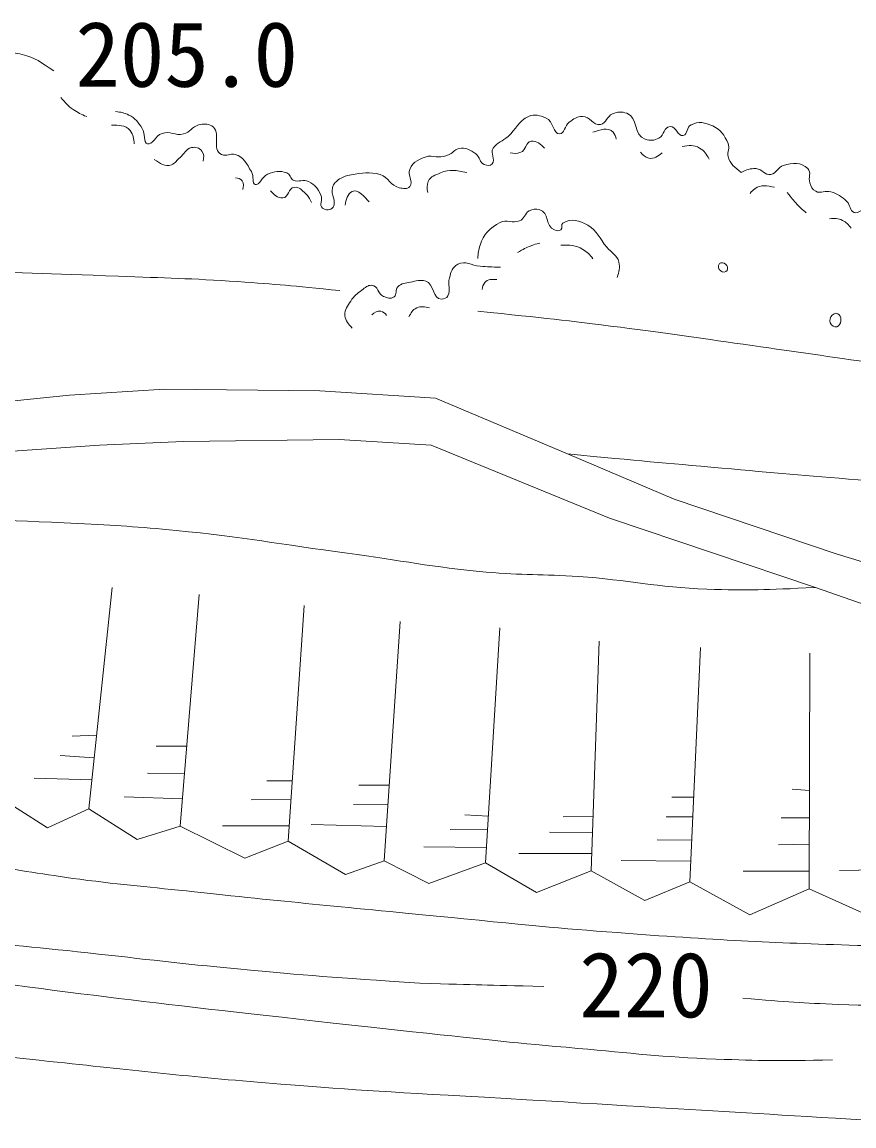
# Model space of a CAD drawing. Units: millimetres, scale not verified. Extents: x 40000 to 680000, y 20000 to 380000.
# Drawn here: x 383632 to 406924, y 248648 to 279564 of the extents above; entities that cross this region are included whole.
import ezdxf
from ezdxf.enums import TextEntityAlignment as Align

# ---------------------------------------------------------------- set-up
doc = ezdxf.new("R2010")
doc.units = ezdxf.units.MM
doc.header["$LTSCALE"] = 1000
doc.layers.add('M-BGD', color=7, linetype='Continuous', lineweight=13)
doc.styles.add('ＭＳ ゴシック', font='')
doc.styles.get('ＭＳ ゴシック').set_extended_font_data('MS Gothic')

msp = doc.modelspace()

# ---------------------------------------------------------------- linework, layer by layer
at = {"layer": 'M-BGD'}
for p, q in [((385501, 257525), (386154, 263730)), ((388063, 257048), (388591, 263529)), ((391078, 256621), (391530, 263227)), ((393766, 256068), (394218, 262775)), ((396604, 256018), (397006, 262599)), ((402327, 255487), (402628, 262044)), ((405668, 255286), (405693, 261893)), ((385718, 259590), (385037, 259566)), ((387390, 259286), (388245, 259284)), ((385652, 258957), (384698, 259020)), ((387147, 258530), (388182, 258507)), ((385587, 258340), (383974, 258384)), ((390487, 258313), (391194, 258312)), ((393058, 258195), (393909, 258193)), ((386486, 257861), (388125, 257805)), ((401828, 257855), (402435, 257851)), ((405197, 258076), (405678, 258047)), ((390044, 257781), (391158, 257789)), ((392911, 257648), (393872, 257644)), ((396031, 257361), (396684, 257328)), ((398780, 257302), (399622, 257315)), ((401666, 257308), (402410, 257304)), ((404887, 257278), (405675, 257278)), ((389246, 257057), (391108, 257057)), ((391728, 257086), (393831, 257037)), ((395618, 256947), (396661, 256940)), ((398396, 256874), (399606, 256856)), ((401415, 256658), (402380, 256653)), ((394879, 256460), (396630, 256444)), ((404813, 256525), (405672, 256540)), ((397539, 256282), (399586, 256282)), ((400410, 256081), (402353, 256065)), ((403823, 255786), (405670, 255786)), ((406524, 255804), (408705, 255834))]:
    msp.add_line(p, q, dxfattribs=at)
for points in [[(373769, 267885), (380764, 268683), (384959, 269110), (387621, 269286), (391967, 269235), (395208, 269034), (398900, 267468)], [(373838, 266558), (380795, 267372), (385804, 267712), (388155, 267819), (392510, 267871), (395091, 267716)], [(395091, 267716), (400083, 265666), (405846, 263730), (410205, 262208), (411491, 261957)], [(398900, 267468), (401886, 266198), (406452, 264661), (407782, 264262), (409821, 263553), (412215, 263065)], [(371483, 260287), (372489, 259359), (374096, 259911), (375403, 258781), (376784, 259309), (377990, 258103), (379397, 258379), (380452, 257600), (382637, 258078), (384346, 256998), (385501, 257525), (386858, 256671), (388063, 257048), (389872, 256143), (391078, 256621), (392685, 255691), (393766, 256068), (395022, 255440), (396604, 256018), (398036, 255189), (399568, 255792), (399795, 262223)], [(399568, 255792), (401071, 254960), (402327, 255487), (404010, 254558), (405668, 255286), (407351, 254533)]]:
    msp.add_lwpolyline(points, dxfattribs=at)
for points, knots in [([(375864, 276077), (375880, 276317), (375884, 276594), (376124, 276714), (376320, 276812), (376466, 276684), (376685, 276684), (376916, 276684), (377069, 276612), (377276, 276714), (377526, 276836), (377509, 277122), (377764, 277231), (377961, 277315), (378097, 277276), (378311, 277260), (378441, 277251), (378521, 277248), (378636, 277187), (378850, 277073), (378934, 276665), (379020, 276699), (379086, 276725), (379033, 276988), (379020, 277172), (379011, 277288), (378954, 277353), (378976, 277467), (379002, 277610), (379041, 277700), (379153, 277792), (379348, 277953), (379496, 278007), (379744, 278058), (380106, 278134), (380329, 278122), (380690, 278044), (380889, 278000), (380977, 277720), (381148, 277792), (381363, 277884), (381253, 278232), (381473, 278368), (381691, 278502), (381883, 278310), (382127, 278387), (382332, 278452), (382385, 278617), (382587, 278691), (382795, 278767), (382931, 278731), (383152, 278726), (383341, 278722), (383447, 278700), (383630, 278657), (384010, 278566), (384149, 278440), (384517, 278196)], [0, 0, 0, 0, 1, 1, 1, 2, 2, 2, 3, 3, 3, 4, 4, 4, 5, 5, 5, 6, 6, 6, 7, 7, 7, 8, 8, 8, 9, 9, 9, 10, 10, 10, 11, 11, 11, 12, 12, 12, 13, 13, 13, 14, 14, 14, 15, 15, 15, 16, 16, 16, 17, 17, 17, 18, 18, 18, 19, 19, 19, 19]), ([(384716, 277456), (384857, 277290), (384909, 277226), (385064, 277117), (385202, 277020), (385268, 276990), (385446, 276917)], [0, 0, 0, 0, 1, 1, 1, 2, 2, 2, 2]), ([(386246, 277056), (386407, 277042), (386484, 277026), (386620, 276960), (386806, 276870), (386880, 276759), (386994, 276587), (387093, 276437), (387017, 276193), (387141, 276152), (387278, 276107), (387362, 276388), (387550, 276447), (387773, 276519), (387922, 276374), (388150, 276430), (388337, 276477), (388389, 276630), (388576, 276682), (388713, 276721), (388814, 276723), (388941, 276656), (389233, 276501), (388915, 275987), (389219, 275856), (389356, 275798), (389457, 275896), (389601, 275856), (389849, 275788), (389915, 275595), (390053, 275378), (390133, 275253), (390061, 275034), (390158, 275013), (390272, 274989), (390345, 275228), (390505, 275300), (390698, 275386), (390843, 275406), (391044, 275344), (391148, 275311), (391128, 275180), (391227, 275135), (391379, 275066), (391503, 275175), (391653, 275100), (391833, 275010), (391917, 274902), (392000, 274718), (392060, 274587), (391938, 274431), (392044, 274353), (392129, 274289), (392282, 274287), (392339, 274379), (392446, 274548), (392267, 274720), (392322, 274926), (392354, 275045), (392420, 275101), (392522, 275170), (392632, 275244), (392713, 275259), (392843, 275283), (393157, 275340), (393355, 275383), (393661, 275291), (393901, 275219), (393945, 274982), (394191, 274926), (394304, 274901), (394418, 274872), (394486, 274961), (394596, 275105), (394419, 275265), (394486, 275439), (394575, 275671), (394775, 275727), (394999, 275813)], [0, 0, 0, 0, 1, 1, 1, 2, 2, 2, 3, 3, 3, 4, 4, 4, 5, 5, 5, 6, 6, 6, 7, 7, 7, 8, 8, 8, 9, 9, 9, 10, 10, 10, 11, 11, 11, 12, 12, 12, 13, 13, 13, 14, 14, 14, 15, 15, 15, 16, 16, 16, 17, 17, 17, 18, 18, 18, 19, 19, 19, 20, 20, 20, 21, 21, 21, 22, 22, 22, 23, 23, 23, 24, 24, 24, 25, 25, 25, 26, 26, 26, 26]), ([(394999, 275813), (395240, 275789), (395362, 275759), (395568, 275842), (395693, 275892), (395732, 275991), (395864, 276019), (396053, 276060), (396178, 275983), (396337, 275872), (396458, 275787), (396435, 275630), (396573, 275576), (396654, 275545), (396739, 275527), (396795, 275591), (396906, 275718), (396725, 275892), (396824, 276034), (396942, 276203), (397084, 276223), (397238, 276359), (397473, 276567), (397527, 276793), (397814, 276921), (397989, 276998), (398124, 276948), (398302, 276876), (398514, 276791), (398503, 276423), (398686, 276433), (398817, 276440), (398821, 276659), (398952, 276758), (399078, 276853), (399164, 276916), (399321, 276921), (399536, 276927), (399613, 276661), (399824, 276699), (399997, 276731), (400003, 276923), (400164, 276995), (400306, 277058), (400416, 277061), (400563, 277009), (400890, 276894), (400749, 276392), (401080, 276285), (401223, 276239), (401333, 276241), (401464, 276315), (401617, 276402), (401601, 276623), (401774, 276640), (401947, 276657), (401988, 276346), (402144, 276389), (402273, 276424), (402236, 276621), (402365, 276684), (402578, 276789), (402757, 276756), (402971, 276655), (403200, 276546), (403298, 276399), (403400, 276167), (403458, 276035), (403366, 275938), (403400, 275798), (403452, 275578), (403587, 275499), (403769, 275354)], [0, 0, 0, 0, 1, 1, 1, 2, 2, 2, 3, 3, 3, 4, 4, 4, 5, 5, 5, 6, 6, 6, 7, 7, 7, 8, 8, 8, 9, 9, 9, 10, 10, 10, 11, 11, 11, 12, 12, 12, 13, 13, 13, 14, 14, 14, 15, 15, 15, 16, 16, 16, 17, 17, 17, 18, 18, 18, 19, 19, 19, 20, 20, 20, 21, 21, 21, 22, 22, 22, 23, 23, 23, 24, 24, 24, 24]), ([(403769, 275354), (403928, 275428), (404016, 275468), (404183, 275459), (404356, 275450), (404426, 275264), (404597, 275297), (404763, 275329), (404789, 275498), (404951, 275548), (405207, 275627), (405437, 275644), (405631, 275459), (405745, 275351), (405633, 275207), (405690, 275060), (405731, 274956), (405753, 274876), (405853, 274824), (406001, 274746), (406121, 274857), (406281, 274809), (406475, 274751), (406577, 274681), (406725, 274543), (406831, 274444), (406792, 274274), (406931, 274233), (407066, 274193), (407134, 274323), (407271, 274351), (407515, 274400), (407831, 274177), (407907, 274351), (407945, 274439), (407845, 274537), (407833, 274661), (407813, 274864), (407793, 275009), (407907, 275179), (407989, 275302), (408168, 275165), (408276, 275267), (408438, 275419), (408375, 275623), (408542, 275770), (408647, 275862), (408790, 275724), (408897, 275814), (409066, 275957), (409000, 276153), (409133, 276331), (409264, 276507), (409382, 276591), (409591, 276656), (409845, 276735), (410014, 276723), (410271, 276656), (410547, 276584), (410607, 276263), (410892, 276272), (411065, 276278), (411093, 276457), (411246, 276538), (411380, 276609), (411466, 276632), (411616, 276656), (411929, 276706), (412130, 276735), (412428, 276627), (412656, 276544), (412790, 276450), (412916, 276242), (412980, 276137), (412878, 276008), (412975, 275932), (413103, 275833), (413244, 275830), (413389, 275903), (413572, 275995), (413413, 276273), (413581, 276390), (413790, 276536), (413976, 276448), (414231, 276449), (414480, 276451), (414633, 276478), (414866, 276390), (415108, 276299), (415115, 276007), (415369, 275962), (415535, 275932), (415638, 275950), (415797, 276006)], [0, 0, 0, 0, 1, 1, 1, 2, 2, 2, 3, 3, 3, 4, 4, 4, 5, 5, 5, 6, 6, 6, 7, 7, 7, 8, 8, 8, 9, 9, 9, 10, 10, 10, 11, 11, 11, 12, 12, 12, 13, 13, 13, 14, 14, 14, 15, 15, 15, 16, 16, 16, 17, 17, 17, 18, 18, 18, 19, 19, 19, 20, 20, 20, 21, 21, 21, 22, 22, 22, 23, 23, 23, 24, 24, 24, 25, 25, 25, 26, 26, 26, 27, 27, 27, 28, 28, 28, 29, 29, 29, 30, 30, 30, 31, 31, 31, 31]), ([(386133, 276673), (386335, 276674), (386523, 276692), (386655, 276526), (386749, 276406), (386765, 276297), (386768, 276152)], [0, 0, 0, 0, 1, 1, 1, 2, 2, 2, 2]), ([(399617, 276477), (399809, 276538), (400040, 276648), (400178, 276477), (400231, 276413), (400257, 276361), (400267, 276285)], [0, 0, 0, 0, 1, 1, 1, 2, 2, 2, 2]), ([(397297, 275901), (397413, 275881), (397483, 275879), (397593, 275916), (397751, 275969), (397723, 276201), (397888, 276226), (398049, 276250), (398159, 276137), (398258, 276034)], [0, 0, 0, 0, 1, 1, 1, 2, 2, 2, 3, 3, 3, 3]), ([(402114, 276080), (402306, 276106), (402437, 276133), (402602, 276036), (402739, 275954), (402793, 275868), (402868, 275725)], [0, 0, 0, 0, 1, 1, 1, 2, 2, 2, 2]), ([(387333, 275717), (387492, 275615), (387635, 275495), (387819, 275570), (387931, 275615), (387963, 275691), (388054, 275769), (388180, 275878), (388214, 276008), (388376, 276048), (388490, 276075), (388588, 276044), (388663, 275952), (388734, 275864), (388721, 275769), (388706, 275665)], [0, 0, 0, 0, 1, 1, 1, 2, 2, 2, 3, 3, 3, 4, 4, 4, 5, 5, 5, 5]), ([(400947, 275917), (401016, 275835), (401074, 275781), (401183, 275755), (401334, 275719), (401435, 275812), (401553, 275903)], [0, 0, 0, 0, 1, 1, 1, 2, 2, 2, 2]), ([(389610, 275204), (389683, 275193), (389743, 275179), (389793, 275118), (389852, 275043), (389829, 274962), (389810, 274874)], [0, 0, 0, 0, 1, 1, 1, 2, 2, 2, 2]), ([(394992, 274793), (394967, 274909), (394959, 274992), (395007, 275103), (395070, 275252), (395200, 275272), (395347, 275340), (395609, 275460), (395783, 275403), (396085, 275354)], [0, 0, 0, 0, 1, 1, 1, 2, 2, 2, 3, 3, 3, 3]), ([(390592, 274839), (390681, 274737), (390778, 274632), (390931, 274639), (391102, 274648), (391083, 274917), (391253, 274935), (391392, 274950), (391465, 274858), (391566, 274761), (391652, 274678), (391681, 274626), (391740, 274509)], [0, 0, 0, 0, 1, 1, 1, 2, 2, 2, 3, 3, 3, 4, 4, 4, 4]), ([(392678, 274440), (392699, 274569), (392742, 274760), (392870, 274822), (393037, 274904), (393235, 274657), (393348, 274526)], [0, 0, 0, 0, 1, 1, 1, 2, 2, 2, 2]), ([(404020, 274765), (404062, 274828), (404095, 274854), (404153, 274898), (404325, 275026), (404482, 274970), (404700, 274942)], [0, 0, 0, 0, 1, 1, 1, 2, 2, 2, 2]), ([(405055, 274794), (405180, 274630), (405216, 274579), (405336, 274455), (405429, 274357), (405465, 274324), (405587, 274218)], [0, 0, 0, 0, 1, 1, 1, 2, 2, 2, 2]), ([(396396, 272946), (396394, 273101), (396412, 273176), (396455, 273315), (396552, 273632), (396726, 273792), (397016, 273951), (397204, 274053), (397363, 273917), (397563, 273995), (397704, 274050), (397696, 274204), (397829, 274276), (397931, 274330), (398012, 274333), (398125, 274305), (398389, 274240), (398283, 273838), (398538, 273744), (398603, 273720), (398660, 273702), (398716, 273744), (398778, 273791), (398707, 273896), (398775, 273936), (399010, 274074), (399233, 274013), (399469, 273877), (399746, 273717), (399796, 273501), (400001, 273256), (400136, 273096), (400295, 273046), (400341, 272842), (400378, 272678), (400352, 272574), (400297, 272414)], [0, 0, 0, 0, 1, 1, 1, 2, 2, 2, 3, 3, 3, 4, 4, 4, 5, 5, 5, 6, 6, 6, 7, 7, 7, 8, 8, 8, 9, 9, 9, 10, 10, 10, 11, 11, 11, 12, 12, 12, 12]), ([(406237, 274056), (406389, 274066), (406477, 274077), (406606, 274011), (406719, 273954), (406765, 273897), (406843, 273790)], [0, 0, 0, 0, 1, 1, 1, 2, 2, 2, 2]), ([(397504, 273108), (397677, 273207), (397731, 273243), (397888, 273300), (397979, 273334), (398013, 273346), (398125, 273374)], [0, 0, 0, 0, 1, 1, 1, 2, 2, 2, 2]), ([(398716, 273315), (398978, 273311), (399129, 273331), (399336, 273197), (399463, 273115), (399521, 273060), (399617, 272931)], [0, 0, 0, 0, 1, 1, 1, 2, 2, 2, 2]), ([(392879, 270995), (392768, 271106), (392686, 271190), (392672, 271350), (392657, 271518), (392744, 271607), (392834, 271749), (392927, 271893), (393007, 271958), (393145, 272059), (393243, 272131), (393304, 272195), (393426, 272192), (393601, 272188), (393587, 271945), (393751, 271882), (393859, 271841), (393952, 271801), (394046, 271867), (394142, 271934), (394066, 272067), (394150, 272148), (394256, 272251), (394359, 272254), (394504, 272281), (394669, 272312), (394772, 272359), (394933, 272310), (395183, 272234), (395114, 271800), (395376, 271808), (395453, 271810), (395519, 271827), (395553, 271897), (395640, 272074), (395549, 272208), (395598, 272399), (395641, 272570), (395679, 272699), (395834, 272783), (396048, 272899), (396212, 272742), (396455, 272724), (396680, 272708), (396754, 272705), (397031, 272695)], [0, 0, 0, 0, 1, 1, 1, 2, 2, 2, 3, 3, 3, 4, 4, 4, 5, 5, 5, 6, 6, 6, 7, 7, 7, 8, 8, 8, 9, 9, 9, 10, 10, 10, 11, 11, 11, 12, 12, 12, 13, 13, 13, 14, 14, 14, 15, 15, 15, 15]), ([(403370, 272607), (403330, 272551), (403247, 272549), (403193, 272593), (403129, 272644), (403107, 272740), (403163, 272800), (403207, 272846), (403278, 272826), (403326, 272785), (403380, 272738), (403412, 272665), (403370, 272607)], [0, 0, 0, 0, 1, 1, 1, 2, 2, 2, 3, 3, 3, 4, 4, 4, 4]), ([(381139, 272612), (383659, 272542), (384302, 272528), (386328, 272446), (387634, 272393), (388366, 272385), (389669, 272295), (390790, 272218), (391157, 272184), (392533, 272044)], [0, 0, 0, 0, 1, 1, 1, 2, 2, 2, 3, 3, 3, 3]), ([(396514, 272074), (396522, 272151), (396538, 272203), (396588, 272266), (396672, 272374), (396795, 272356), (396928, 272355)], [0, 0, 0, 0, 1, 1, 1, 2, 2, 2, 2]), ([(393839, 271350), (393794, 271409), (393753, 271450), (393677, 271468), (393574, 271493), (393504, 271427), (393426, 271365)], [0, 0, 0, 0, 1, 1, 1, 2, 2, 2, 2]), ([(394460, 271306), (394520, 271421), (394563, 271500), (394682, 271557), (394807, 271616), (394903, 271590), (395036, 271557)], [0, 0, 0, 0, 1, 1, 1, 2, 2, 2, 2]), ([(396391, 271468), (398325, 271265), (398828, 271215), (400386, 271016), (401732, 270844), (402483, 270728), (403827, 270539), (405191, 270346), (405955, 270234), (407319, 270036), (408398, 269880), (409003, 269796), (410082, 269634), (410975, 269501), (411470, 269380), (412368, 269283), (413257, 269186), (413760, 269181), (414654, 269132), (415831, 269068), (416490, 269003), (417668, 269006), (419004, 269010), (419751, 269102), (421085, 269182), (422253, 269253), (422624, 269279), (424074, 269383)], [0, 0, 0, 0, 1, 1, 1, 2, 2, 2, 3, 3, 3, 4, 4, 4, 5, 5, 5, 6, 6, 6, 7, 7, 7, 8, 8, 8, 9, 9, 9, 9]), ([(406488, 271056), (406432, 271005), (406347, 271029), (406296, 271085), (406237, 271149), (406237, 271232), (406281, 271307), (406323, 271378), (406403, 271439), (406473, 271396), (406587, 271327), (406587, 271145), (406488, 271056)], [0, 0, 0, 0, 1, 1, 1, 2, 2, 2, 3, 3, 3, 4, 4, 4, 4]), ([(398900, 267468), (401004, 267271), (401535, 267221), (403224, 267072), (404715, 266941), (405549, 266854), (407042, 266746), (408748, 266622), (409704, 266535), (411413, 266494), (413885, 266436), (415273, 266414), (417744, 266520), (419238, 266583), (420074, 266662), (421562, 266821), (422732, 266946), (423118, 266995), (424551, 267198)], [0, 0, 0, 0, 1, 1, 1, 2, 2, 2, 3, 3, 3, 4, 4, 4, 5, 5, 5, 6, 6, 6, 6]), ([(374025, 266580), (375448, 266264), (375857, 266169), (377047, 266002), (378160, 265845), (378789, 265795), (379911, 265726), (381969, 265599), (383127, 265628), (385186, 265525), (386267, 265471), (386872, 265427), (387949, 265324), (389826, 265144), (390866, 264939), (392735, 264688), (394256, 264484), (395100, 264299), (396628, 264161), (397636, 264070), (398206, 264105), (399216, 264035), (400622, 263938), (401399, 263730), (402808, 263683), (403994, 263644), (404417, 263656), (405846, 263730)], [0, 0, 0, 0, 1, 1, 1, 2, 2, 2, 3, 3, 3, 4, 4, 4, 5, 5, 5, 6, 6, 6, 7, 7, 7, 8, 8, 8, 9, 9, 9, 9]), ([(369232, 258597), (371148, 258096), (371664, 257955), (373239, 257616), (374607, 257321), (375384, 257210), (376756, 256938), (377915, 256708), (378556, 256533), (379720, 256335), (380823, 256147), (381452, 256114), (382559, 255958), (383610, 255810), (384195, 255696), (385247, 255556), (386499, 255389), (387206, 255339), (388462, 255204), (391404, 254889), (392334, 254806), (395998, 254451)], [0, 0, 0, 0, 1, 1, 1, 2, 2, 2, 3, 3, 3, 4, 4, 4, 5, 5, 5, 6, 6, 6, 7, 7, 7, 7]), ([(367624, 256613), (371695, 255873), (372736, 255691), (376003, 255053), (378114, 254641), (379280, 254320), (381404, 253973), (382983, 253716), (383883, 253675), (385473, 253496), (387111, 253312), (388028, 253201), (389668, 253044), (391657, 252854), (392302, 252813), (394768, 252642)], [0, 0, 0, 0, 1, 1, 1, 2, 2, 2, 3, 3, 3, 4, 4, 4, 5, 5, 5, 5]), ([(359046, 256536), (361395, 256040), (362010, 255904), (363920, 255556), (365418, 255283), (366259, 255142), (367763, 254903), (372986, 254071), (375911, 253600), (381152, 252893), (386382, 252188), (388081, 252000), (394567, 251285)], [0, 0, 0, 0, 1, 1, 1, 2, 2, 2, 3, 3, 3, 4, 4, 4, 4]), ([(395998, 254451), (398392, 254209), (399030, 254153), (400976, 254011), (403612, 253819), (405092, 253760), (407734, 253685), (410156, 253616), (411515, 253614), (413938, 253660), (415009, 253680), (415609, 253703), (416676, 253785), (417604, 253857), (418121, 253932), (419038, 254087), (419850, 254224), (420294, 254357), (421098, 254539), (421766, 254691), (422151, 254739), (422806, 254941), (423434, 255134), (423654, 255227), (424379, 255536)], [0, 0, 0, 0, 1, 1, 1, 2, 2, 2, 3, 3, 3, 4, 4, 4, 5, 5, 5, 6, 6, 6, 7, 7, 7, 8, 8, 8, 8]), ([(403815, 252228), (405094, 252115), (405451, 252093), (406503, 252052), (408013, 251993), (408861, 252027), (410371, 252077), (412484, 252148), (413669, 252194), (415772, 252404), (417229, 252549), (418037, 252700), (419490, 252881), (421285, 253105), (422290, 253232), (424087, 253434), (425979, 253646), (426583, 253705), (428935, 253936)], [0, 0, 0, 0, 1, 1, 1, 2, 2, 2, 3, 3, 3, 4, 4, 4, 5, 5, 5, 6, 6, 6, 6]), ([(367110, 252516), (368938, 252359), (369424, 252308), (370903, 252140), (373128, 251886), (374359, 251619), (376580, 251336), (379627, 250947), (381339, 250778), (384393, 250456), (386756, 250207), (388079, 250049), (390447, 249854), (392838, 249656), (393618, 249614), (396576, 249452)], [0, 0, 0, 0, 1, 1, 1, 2, 2, 2, 3, 3, 3, 4, 4, 4, 5, 5, 5, 5]), ([(394567, 251285), (396804, 251045), (397384, 250979), (399193, 250821), (400703, 250689), (401547, 250577), (403061, 250520), (404336, 250472), (404769, 250472), (406327, 250495)], [0, 0, 0, 0, 1, 1, 1, 2, 2, 2, 3, 3, 3, 3])]:
    msp.add_open_spline(points, degree=3, knots=knots, dxfattribs=at)
for points in [[(394768, 252642), (396503, 252598), (396503, 252598), (398238, 252555)], [(396576, 249452), (403284, 249050), (403284, 249050), (409992, 248648)]]:
    msp.add_open_spline(points, degree=3, dxfattribs=at)

# ---------------------------------------------------------------- texts
at = {"layer": 'M-BGD', "style": 'ＭＳ ゴシック'}
for s, p in [('205.0', (388241, 277201)), ('220', (401102, 251138))]:
    msp.add_text(s, height=1833, dxfattribs=at).set_placement(p, align=Align.BOTTOM_CENTER)

doc.saveas('drawing.dxf')
